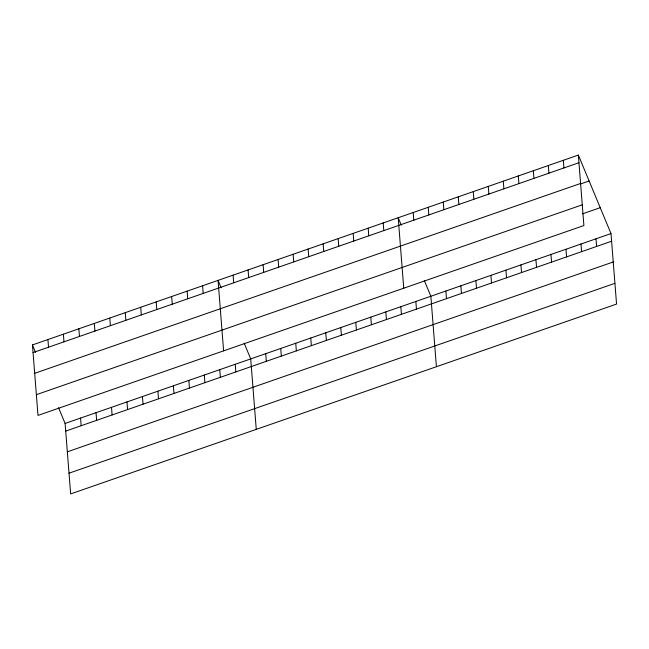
<?xml version="1.0" encoding="UTF-8"?>
<svg xmlns="http://www.w3.org/2000/svg" width="649" height="649" viewBox="0 0 649 649"><rect width="100%" height="100%" fill="white"/><g stroke="black" fill="none" stroke-linecap="round" stroke-linejoin="round"><path stroke-width="0.97" d="M578.356 155.079L583.897 225.544L37.999 415.409L32.45 344.935L578.356 155.079L611.001 233.591L616.55 304.065L70.644 493.921L65.103 423.456L58.556 407.718M33.05 352.585L578.957 162.721M34.681 373.313L580.587 183.456M580.685 183.918L589.13 180.982M36.368 394.673L582.267 204.816M582.404 213.878L600.228 207.68M65.103 423.456L611.001 233.591M65.703 431.098L611.601 241.233M67.334 451.834L613.24 261.969M69.013 473.194L614.919 283.329M401.285 225.13L398.202 217.731L403.751 288.205M424.316 280.514L430.855 296.244L436.404 366.717M221.139 287.791L218.056 280.384L223.605 350.858M244.162 343.167L250.709 358.897L256.258 429.37M32.45 344.935L35.525 352.342M595.993 238.808L596.593 246.458M580.977 244.032L581.577 251.674M563.34 160.295L563.94 167.945M565.969 249.257L566.569 256.899M548.332 165.519L548.932 173.161M550.952 254.473L551.553 262.123M533.316 170.736L533.916 178.386M535.944 259.697L536.545 267.339M518.308 175.96L518.908 183.602M520.928 264.914L521.528 272.564M503.291 181.185L503.892 188.827M505.92 270.138L506.52 277.78M488.275 186.401L488.884 194.051M490.904 275.363L491.504 283.005M473.267 191.625L473.867 199.267M475.895 280.579L476.496 288.229M458.251 196.842L458.859 204.492M460.879 285.803L461.48 293.445M443.243 202.066L443.843 209.708M445.871 291.02L446.471 298.67M428.226 207.291L428.835 214.933M413.218 212.507L413.819 220.157M415.847 301.469L416.447 309.111M400.831 306.685L401.431 314.335M383.194 222.948L383.794 230.598M385.822 311.909L386.423 319.551M368.178 228.172L368.778 235.814M370.806 317.126L371.406 324.776M353.17 233.397L353.77 241.039M355.798 322.35L356.398 329.992M338.153 238.613L338.754 246.263M340.782 327.575L341.382 335.217M323.145 243.837L323.746 251.479M325.766 332.791L326.374 340.441M308.129 249.054L308.729 256.704M310.757 338.015L311.358 345.657M293.121 254.278L293.721 261.92M295.741 343.232L296.35 350.882M278.105 259.503L278.705 267.145M280.733 348.456L281.333 356.098M263.096 264.719L263.697 272.369M265.717 353.681L266.325 361.323M248.08 269.943L248.681 277.585M233.072 275.16L233.672 282.81M235.238 364.276L235.838 371.926M219.776 369.654L220.376 377.304M202.593 285.763L203.194 293.405M204.305 375.041L204.906 382.683M187.123 291.141L187.723 298.791M188.835 380.419L189.443 388.061M171.652 296.52L172.261 304.17M173.372 385.798L173.973 393.44M156.19 301.899L156.79 309.549M157.902 391.177L158.502 398.819M140.719 307.285L141.32 314.927M142.439 396.555L143.04 404.197M125.257 312.664L125.857 320.306M126.969 401.934L127.569 409.576M109.786 318.042L110.387 325.684M111.506 407.312L112.107 414.962M94.316 323.421L94.924 331.063M96.036 412.691L96.636 420.341M78.854 328.8L79.454 336.442M80.565 418.07L81.166 425.72M63.383 334.178L63.983 341.82M47.921 339.557L48.521 347.207"/></g></svg>
